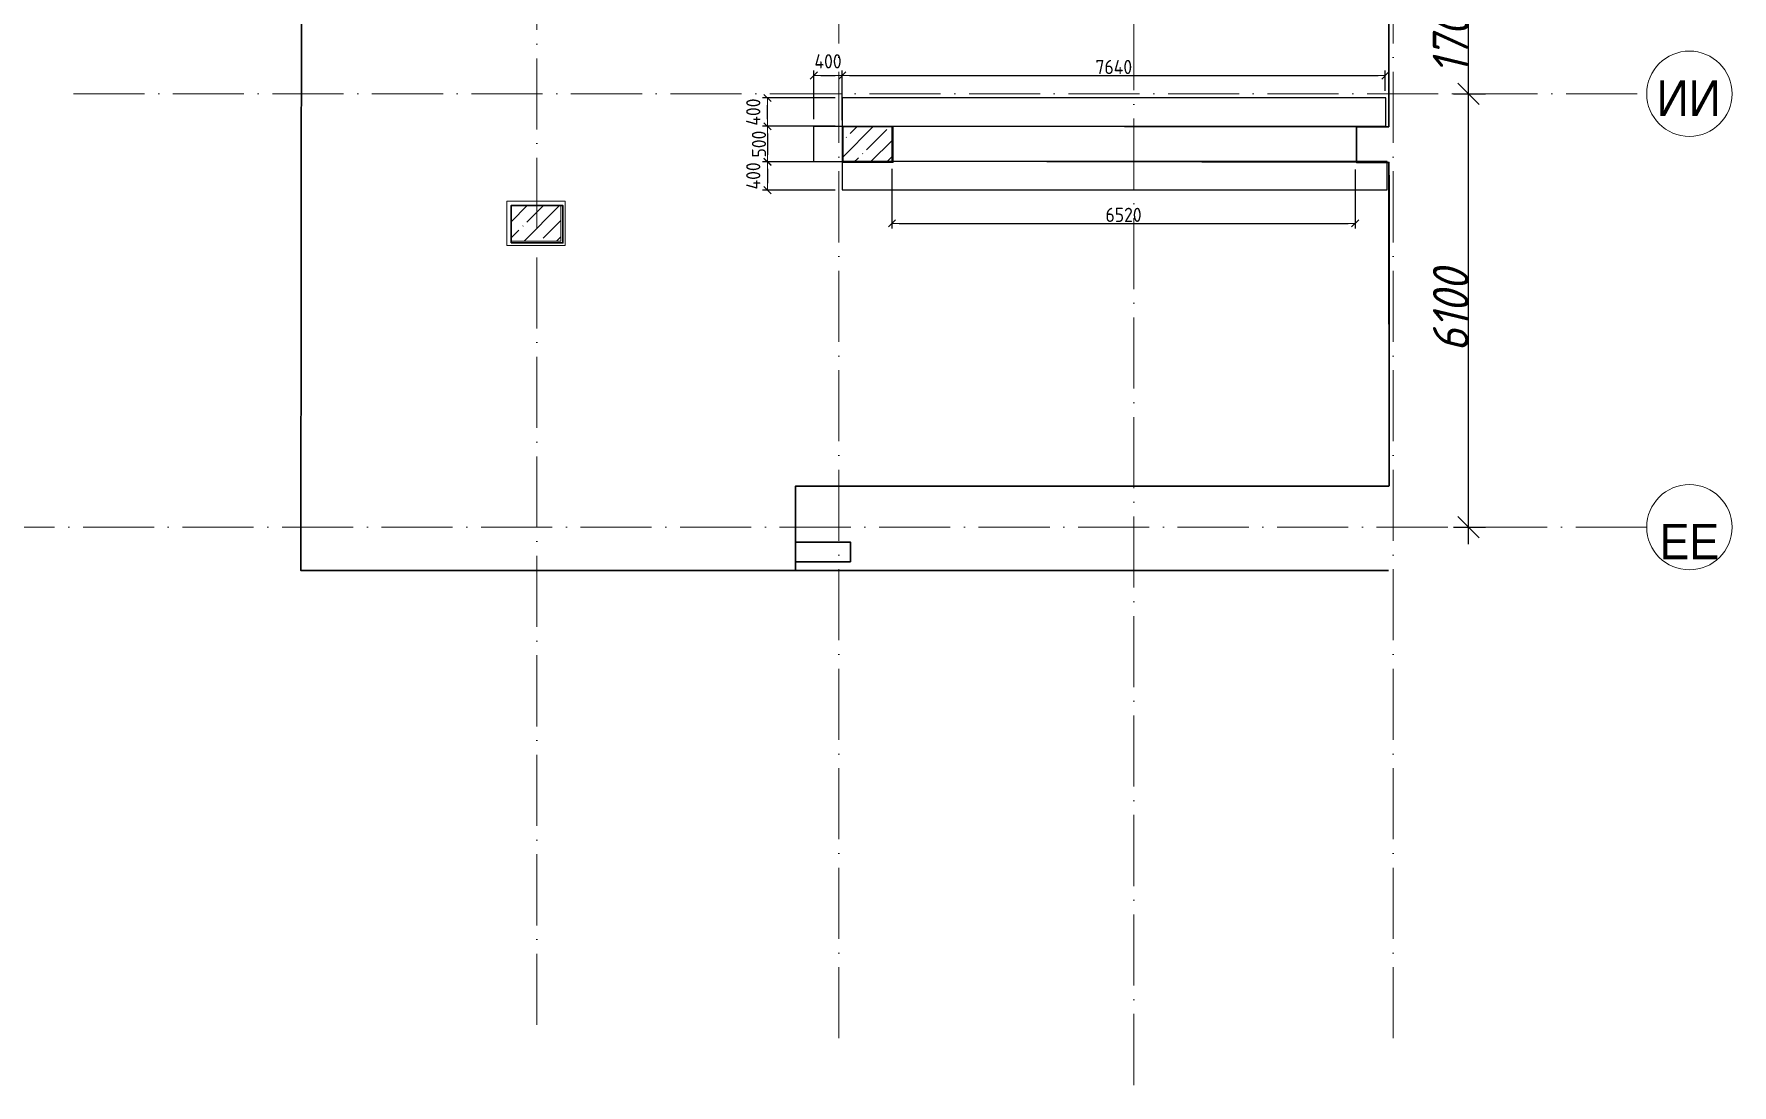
# Model space of a CAD drawing. Header units: millimetres. Extents: x -537608 to 253996, y -217170 to 186033.
# Drawn here: x 71791 to 95682, y 135478 to 150270 of the extents above; entities that cross this region are included whole.
import ezdxf

# ---------------------------------------------------------------- set-up
doc = ezdxf.new("R2010")
doc.units = ezdxf.units.MM
doc.linetypes.add('50_200_ШТРИХ_1Т_ш5_п1_п1_', pattern=[1400, 1000, -200, 0, -200])
for name, color, linetype, lineweight in [('A-ANNO-DIMS', 7, 'Continuous', 9), ('A-WALL', 7, 'Continuous', 5), ('S-COLS', 7, 'Continuous', 9), ('S-COLS-1', 7, 'Continuous', 5), ('Размеры', 7, 'Continuous', 15)]:
    doc.layers.add(name, color=color, linetype=linetype, lineweight=lineweight)
for name, color, linetype, lineweight, true_color in [('Оси-1', 7, 'Continuous', 20, 0xaaaaaa), ('Оси-2', 7, 'Continuous', 9, 0xaaaaaa), ('Оси-3', 7, '50_200_ШТРИХ_1Т_ш5_п1_п1_', 9, 0xaaaaaa)]:
    doc.layers.add(name, color=color, linetype=linetype, lineweight=lineweight, true_color=true_color)
doc.styles.add('Arial', font='arial.ttf', dxfattribs={"width": 0.9, "height": 500})
doc.styles.add('ISOCPEUR_I_1', font='isocpeui.ttf', dxfattribs={"width": 0.9, "height": 500})
doc.styles.add('СПДС', font='isocpeur.ttf', dxfattribs={"width": 0.9})
doc.dimstyles.new('ISO-2_5_0_9К_БОЛЬШОЙ', dxfattribs={"dimscale": 304.8, "dimtxt": 497.990588, "dimasz": 0.984252, "dimexe": 0.787402, "dimexo": 0, "dimgap": 0, "dimtad": 1, "dimdec": 0, "dimzin": 0, "dimdsep": 46, "dimtxsty": 'ISOCPEUR_I_1', "dimblk1": 'OBLIQUE', "dimblk2": 'OBLIQUE', "dimsah": 1, "dimcen": 0.09, "dimdle": 0.787402, "dimazin": 0, "dimtfac": 1, "dimtdec": 4, "dimtix": 1, "dimtmove": 0, "dimatfit": 3, "dimfxl": 1, "dimtvp": 1, "dimtolj": 1, "dimtzin": 0, "dimarcsym": 2})
doc.dimstyles.new('Размера А3', dxfattribs={"dimtxt": 200, "dimasz": 100, "dimexe": 70, "dimexo": 100, "dimgap": 20, "dimtad": 1, "dimdec": 0, "dimrnd": 10, "dimzin": 0, "dimdsep": 46, "dimtxsty": 'СПДС', "dimblk": 'ARROWHEAD_6', "dimcen": 1, "dimclrd": 256, "dimclre": 256, "dimclrt": 256, "dimazin": 0, "dimtfac": 1, "dimtdec": 0, "dimtmove": 2, "dimatfit": 3, "dimfxl": 1, "dimtolj": 1, "dimtzin": 0, "dimarcsym": 0})

# ---------------------------------------------------------------- blocks, each defined once
blk = doc.blocks.new('BSC_Колонна _Прямоугольная - 500х700-V252-АИ_План этажа_Стены_3')
at = {"layer": 'S-COLS-1'}
h = blk.add_hatch(dxfattribs=at)
h.set_pattern_fill('FP_180', color=256, style=0, pattern_type=2)
h.set_pattern_definition([(315, (-61381.04, 93900), (228.0985, 228.0985), []), (315, (-61381.04, 93671.9), (228.0985, 228.0985), [403.225, -80.645, 6.706, -73.939])])
h.paths.add_polyline_path([(-250, 350), (-250, -350), (250, -350), (250, 350), (152, 350)])
for p, q in [((250, 350), (-250, 350)), ((-250, 350), (-250, -350)), ((250, -350), (250, 350)), ((-250, -350), (250, -350))]:
    blk.add_line(p, q, dxfattribs=at)
blk = doc.blocks.new('Ось сетки - Круг_Ø6_00__ISO-2_5_0_9K_-17386508-АИ_План этажа_Стены_3')
at = {"layer": 'Оси-1'}
blk.add_circle((0, 0), 3, dxfattribs=at)
blk = doc.blocks.new('_Oblique')
at = {"color": 0, "linetype": 'ByBlock', "lineweight": -2}
blk.add_line((-0.5, -0.5), (0.5, 0.5), dxfattribs=at)
blk = doc.blocks.new('*D31')
at = {"layer": 'A-ANNO-DIMS', "color": 0, "lineweight": -2, "transparency": 16777216}
for p, q in [((45551, 89966), (45551, 96546)), ((45339, 96306), (45791, 96306)), ((45339, 90206), (45791, 90206))]:
    blk.add_line(p, q, dxfattribs=at)
at = {"layer": 'Defpoints', "color": 0, "transparency": 16777216}
for p in [(45339, 96306), (45551, 96306), (45339, 90206)]:
    blk.add_point(p, dxfattribs=at)
at = {"layer": 'A-ANNO-DIMS', "color": 0, "lineweight": -2, "transparency": 16777216, "xscale": 300, "yscale": 300, "zscale": 300}
for p, rotation in [((45551, 96306), 90), ((45551, 90206), 270)]:
    blk.add_blockref('_Oblique', p, dxfattribs=dict(at, rotation=rotation))
at = {"layer": 'A-ANNO-DIMS', "color": 0, "transparency": 16777216, "insert": (45301, 93256), "char_height": 500, "width": 1402.04, "attachment_point": 5, "rotation": 90, "style": 'ISOCPEUR_I_1'}
blk.add_mtext('\\A1;6100', dxfattribs=at)
blk = doc.blocks.new('*D32')
at = {"layer": 'A-ANNO-DIMS', "color": 0, "lineweight": -2, "transparency": 16777216}
for p, q in [((45551, 96066), (45551, 98246)), ((45339, 98006), (45791, 98006)), ((45339, 96306), (45791, 96306))]:
    blk.add_line(p, q, dxfattribs=at)
at = {"layer": 'Defpoints', "color": 0, "transparency": 16777216}
for p in [(45339, 98006), (45551, 98006), (45339, 96306)]:
    blk.add_point(p, dxfattribs=at)
at = {"layer": 'A-ANNO-DIMS', "color": 0, "lineweight": -2, "transparency": 16777216, "xscale": 300, "yscale": 300, "zscale": 300}
for p, rotation in [((45551, 98006), 90), ((45551, 96306), 270)]:
    blk.add_blockref('_Oblique', p, dxfattribs=dict(at, rotation=rotation))
at = {"layer": 'A-ANNO-DIMS', "color": 0, "transparency": 16777216, "insert": (45298, 97156), "char_height": 500, "width": 1402.04, "attachment_point": 5, "rotation": 90, "style": 'ISOCPEUR_I_1'}
blk.add_mtext('\\A1;1700', dxfattribs=at)
blk = doc.blocks.new('ARROWHEAD_6')
at = {"color": 0, "linetype": 'Continuous'}
for p, q in [((0, 0), (-1, 0)), ((-0.5, -0.5), (0.5, 0.5))]:
    blk.add_line(p, q, dxfattribs=at)
blk = doc.blocks.new('*D78')
at = {"layer": 'Defpoints', "color": 0, "transparency": 16777216}
for p in [(82111, 149369), (83163, 149369), (83163, 148971)]:
    blk.add_point(p, dxfattribs=at)
at = {"layer": 'Размеры', "lineweight": -2, "transparency": 16777216}
for p, q in [((83063, 149369), (82041, 149369)), ((82111, 149071), (82111, 149269)), ((83063, 148971), (82041, 148971))]:
    blk.add_line(p, q, dxfattribs=at)
at = {"layer": 'Размеры', "lineweight": -2, "transparency": 16777216, "xscale": 100, "yscale": 100, "zscale": 100}
for p, rotation in [((82111, 149369), 90), ((82111, 148971), 270)]:
    blk.add_blockref('ARROWHEAD_6', p, dxfattribs=dict(at, rotation=rotation))
at = {"layer": 'Размеры', "transparency": 16777216, "insert": (81911, 149170), "char_height": 200, "attachment_point": 5, "rotation": 90, "style": 'СПДС'}
blk.add_mtext('\\A1;400', dxfattribs=at)
blk = doc.blocks.new('*D79')
at = {"layer": 'Defpoints', "color": 0, "transparency": 16777216}
for p in [(83163, 149685), (82763, 148971), (83163, 148958)]:
    blk.add_point(p, dxfattribs=at)
at = {"layer": 'Размеры', "lineweight": -2, "transparency": 16777216}
for p, q in [((82763, 149071), (82763, 149755)), ((82863, 149685), (83063, 149685)), ((83163, 149058), (83163, 149755))]:
    blk.add_line(p, q, dxfattribs=at)
at = {"layer": 'Размеры', "lineweight": -2, "transparency": 16777216, "xscale": 100, "yscale": 100, "zscale": 100, "rotation": 180}
blk.add_blockref('ARROWHEAD_6', (82763, 149685), dxfattribs=at)
at = {"layer": 'Размеры', "lineweight": -2, "transparency": 16777216, "xscale": 100, "yscale": 100, "zscale": 100}
blk.add_blockref('ARROWHEAD_6', (83163, 149685), dxfattribs=at)
at = {"layer": 'Размеры', "transparency": 16777216, "insert": (82963, 149885), "char_height": 200, "attachment_point": 5, "style": 'СПДС'}
blk.add_mtext('\\A1;400', dxfattribs=at)
blk = doc.blocks.new('*D80')
at = {"layer": 'Defpoints', "color": 0, "transparency": 16777216}
for p in [(83163, 148472), (82111, 148072), (83163, 148072)]:
    blk.add_point(p, dxfattribs=at)
at = {"layer": 'Размеры', "lineweight": -2, "transparency": 16777216}
for p, q in [((83063, 148472), (82041, 148472)), ((82111, 148372), (82111, 148172)), ((83063, 148072), (82041, 148072))]:
    blk.add_line(p, q, dxfattribs=at)
at = {"layer": 'Размеры', "lineweight": -2, "transparency": 16777216, "xscale": 100, "yscale": 100, "zscale": 100}
for p, rotation in [((82111, 148472), 90), ((82111, 148072), 270)]:
    blk.add_blockref('ARROWHEAD_6', p, dxfattribs=dict(at, rotation=rotation))
at = {"layer": 'Размеры', "transparency": 16777216, "insert": (81911, 148272), "char_height": 200, "attachment_point": 5, "rotation": 90, "style": 'СПДС'}
blk.add_mtext('\\A1;400', dxfattribs=at)
blk = doc.blocks.new('*D81')
at = {"layer": 'Defpoints', "color": 0, "transparency": 16777216}
for p in [(82763, 148971), (82111, 148469), (82763, 148469)]:
    blk.add_point(p, dxfattribs=at)
at = {"layer": 'Размеры', "lineweight": -2, "transparency": 16777216}
for p, q in [((82663, 148971), (82041, 148971)), ((82111, 148871), (82111, 148569)), ((82663, 148469), (82041, 148469))]:
    blk.add_line(p, q, dxfattribs=at)
at = {"layer": 'Размеры', "lineweight": -2, "transparency": 16777216, "xscale": 100, "yscale": 100, "zscale": 100}
for p, rotation in [((82111, 148971), 90), ((82111, 148469), 270)]:
    blk.add_blockref('ARROWHEAD_6', p, dxfattribs=dict(at, rotation=rotation))
at = {"layer": 'Размеры', "transparency": 16777216, "insert": (81991, 148720), "char_height": 200, "attachment_point": 5, "rotation": 90, "style": 'СПДС'}
blk.add_mtext('\\A1;500', dxfattribs=at)
blk = doc.blocks.new('*D82')
at = {"layer": 'Defpoints', "color": 0, "transparency": 16777216}
for p in [(90804, 149685), (83163, 149369), (90804, 149369)]:
    blk.add_point(p, dxfattribs=at)
at = {"layer": 'Размеры', "lineweight": -2, "transparency": 16777216}
for p, q in [((83163, 149469), (83163, 149755)), ((83263, 149685), (90704, 149685)), ((90804, 149469), (90804, 149755))]:
    blk.add_line(p, q, dxfattribs=at)
at = {"layer": 'Размеры', "lineweight": -2, "transparency": 16777216, "xscale": 100, "yscale": 100, "zscale": 100, "rotation": 180}
blk.add_blockref('ARROWHEAD_6', (83163, 149685), dxfattribs=at)
at = {"layer": 'Размеры', "lineweight": -2, "transparency": 16777216, "xscale": 100, "yscale": 100, "zscale": 100}
blk.add_blockref('ARROWHEAD_6', (90804, 149685), dxfattribs=at)
at = {"layer": 'Размеры', "transparency": 16777216, "insert": (86984, 149805), "char_height": 200, "attachment_point": 5, "style": 'СПДС'}
blk.add_mtext('\\A1;7640', dxfattribs=at)
blk = doc.blocks.new('*D83')
at = {"layer": 'Defpoints', "color": 0, "transparency": 16777216}
for p in [(83863, 148472), (90380, 148460), (90380, 147604)]:
    blk.add_point(p, dxfattribs=at)
at = {"layer": 'Размеры', "lineweight": -2, "transparency": 16777216}
for p, q in [((83863, 148372), (83863, 147534)), ((90380, 148360), (90380, 147534)), ((83963, 147604), (90280, 147604))]:
    blk.add_line(p, q, dxfattribs=at)
at = {"layer": 'Размеры', "lineweight": -2, "transparency": 16777216, "xscale": 100, "yscale": 100, "zscale": 100, "rotation": 180}
blk.add_blockref('ARROWHEAD_6', (83863, 147604), dxfattribs=at)
at = {"layer": 'Размеры', "lineweight": -2, "transparency": 16777216, "xscale": 100, "yscale": 100, "zscale": 100}
blk.add_blockref('ARROWHEAD_6', (90380, 147604), dxfattribs=at)
at = {"layer": 'Размеры', "transparency": 16777216, "insert": (87121, 147724), "char_height": 200, "attachment_point": 5, "style": 'СПДС'}
blk.add_mtext('\\A1;6520', dxfattribs=at)
blk = doc.blocks.new('osi')
at = {"layer": 'Оси-3'}
for p, q in [((32440.8, 126205.7), (32440.8, 83013.9)), ((36690.8, 83013.9), (36690.8, 126205.7)), ((40840.8, 82355.8), (40840.8, 126205.7)), ((44490.8, 83013.9), (44490.8, 126205.7)), ((25922, 96305.8), (48058.7, 96305.8)), ((48058.7, 90205.8), (6276.8, 90205.8))]:
    blk.add_line(p, q, dxfattribs=at)
at = {"layer": 'Оси-1', "xscale": 199.9999999999999, "yscale": 199.9999999999999, "zscale": 199.9999999999999}
for p, rotation in [((48658.7, 96305.8), 269.9999999999995), ((48658.7, 90205.8), 89.9999999999998)]:
    blk.add_blockref('Ось сетки - Круг_Ø6_00__ISO-2_5_0_9K_-17386508-АИ_План этажа_Стены_3', p, dxfattribs=dict(at, rotation=rotation))
at = {"layer": 'Оси-2', "char_height": 500, "attachment_point": 5, "line_spacing_factor": 0.936439, "style": 'Arial'}
for s, insert, width in [('\\pxqc,t4.572,9.144,13.716,18.288,22.86,27.432,32.004,36.576,41.148,45.72,50.292,54.864,59.436,64.008,68.58,73.152,77.724,82.296,86.868,91.44,96.012,100.584,105.156,109.728,114.3,118.872,123.444,128.016,132.588,137.16,141.732,146.304;{ИИ}', (48648.2, 96244), 916.2), ('\\pxqc,t4.572,9.144,13.716,18.288,22.86,27.432,32.004,36.576,41.148,45.72,50.292,54.864,59.436,64.008,68.58,73.152,77.724,82.296,86.868,91.44,96.012,100.584,105.156,109.728,114.3,118.872,123.444,128.016,132.588,137.16,141.732,146.304;{ЕЕ}', (48657.6, 90002.9), 846)]:
    blk.add_mtext(s, dxfattribs=dict(at, insert=insert, width=width))
at = {"layer": 'A-ANNO-DIMS'}
for base, p1, p2, override, picture, middle in [((45551.2, 98005.8), (45339.1, 96305.8), (45339.1, 98005.8), {"dimpost": '<>', "dimfxl": 1700}, '*D32', (45298, 97155.8)), ((45551.2, 96305.8), (45339.1, 90205.8), (45339.1, 96305.8), {"dimpost": '<>', "dimfxl": 6100}, '*D31', (45301.2, 93255.8))]:
    dim = blk.add_linear_dim(base=base, p1=p1, p2=p2, angle=90, dimstyle='ISO-2_5_0_9К_БОЛЬШОЙ', override=override, dxfattribs=at)
    dim.commit()
    dim.dimension.update_dxf_attribs({"geometry": picture, "text_midpoint": middle})

msp = doc.modelspace()

# ---------------------------------------------------------------- hatches: boundary and pattern name
at = {"layer": 'S-COLS-1'}
h = msp.add_hatch(dxfattribs=at)
h.set_pattern_fill('FP_1', color=256, style=0, pattern_type=2)
h.set_pattern_definition([(45, (-10346.96, 87974.26), (-228.0985, 228.0985), []), (45, (-10118.86, 87974.26), (-228.0985, 228.0985), [403.225, -80.645, 6.706, -73.939])])
h.paths.add_polyline_path([(78503.0374, 147354.9537), (79203.0374, 147354.9537), (79203.0374, 147854.9537), (78503.0374, 147854.9537)])

# ---------------------------------------------------------------- linework, layer by layer
at = {"lineweight": 30}
for points in [[(90573.4435, 169428.9537), (90573.4435, 169183.9537), (90818.4435, 169183.9537), (90818.4435, 166913.0221), (90383.4435, 166913.0221), (90394.0501, 166394.2912), (90824.0501, 166394.2912), (90824.0501, 161063.0221), (90404.0501, 161063.0221), (90418.1922, 160549.0221), (90846.1922, 160549.0221), (90846.1922, 157713.0221), (90386.1922, 157713.0221), (90386.1922, 157213.0221), (90851.1922, 157213.0221), (90851.1922, 151983.0221), (90396.1922, 151983.0221), (90396.1922, 151494.0221), (90852.1922, 151494.0221), (90852.1922, 148963.0221), (90397.1922, 148963.0221), (90397.1922, 148463.0221), (90854.0501, 148463.0221), (90858.6207, 143904.0221)], [(75554.3902, 151428.3932), (75543.5274, 142720.0221), (90848.3295, 142720.0221)], [(90859.1922, 148284.0221), (90859.1922, 143904.0221)], [(90853.5797, 143904.0221), (90733.5797, 143904.0221), (90739.1922, 143904.0221), (82503.1922, 143904.0221), (82503.1922, 142842.0221), (83278.1922, 142842.0221), (83278.1922, 143120.0221), (82503.1922, 143120.0221), (82503.1922, 142720.0221), (78571.1922, 142720.0221)], [(90859.1922, 143334.0221), (90859.1922, 143334.0221), (90859.1922, 143334.0221)]]:
    msp.add_lwpolyline(points, dxfattribs=at)
at = {"color": 5}
for points in [[(83163.156, 148971.7662), (90810.0012, 148971.7662), (90810.0012, 149371.7662), (83163.156, 149371.7662)], [(83163.156, 148471.7662), (82763.156, 148471.7662), (82763.156, 148973.7408), (83163.156, 148973.7408)], [(83863.156, 148974.38), (90397.1922, 148963.0221), (90397.1922, 148463.0221), (83863.156, 148474.38)], [(83163.156, 148074.38), (90832.1434, 148074.38), (90832.1434, 148474.38), (83163.156, 148474.38)]]:
    msp.add_lwpolyline(points, close=True, dxfattribs=at)
at = {"lineweight": 30}
msp.add_lwpolyline([(78503.0374, 147329.9537), (79233.0374, 147329.9537), (79233.0374, 147854.9537), (78503.0374, 147854.9537)], close=True, dxfattribs=at)
at = {"layer": 'A-WALL'}
for p, q in [((78443.0374, 147914.9537), (78443.0374, 147294.9537)), ((79263.0374, 147914.9537), (78443.0374, 147914.9537)), ((79263.0374, 147294.9537), (79263.0374, 147914.9537)), ((78503.0374, 147354.9537), (78503.0374, 147854.9537)), ((78503.0374, 147854.9537), (79203.0374, 147854.9537)), ((79203.0374, 147854.9537), (79203.0374, 147354.9537)), ((78443.0374, 147294.9537), (79263.0374, 147294.9537)), ((79203.0374, 147354.9537), (78503.0374, 147354.9537))]:
    msp.add_line(p, q, dxfattribs=at)
at = {"layer": 'S-COLS-1'}
for p, q in [((79203.0374, 147854.9537), (78503.0374, 147854.9537)), ((78503.0374, 147854.9537), (78503.0374, 147354.9537)), ((79203.0374, 147354.9537), (79203.0374, 147854.9537)), ((78503.0374, 147354.9537), (79203.0374, 147354.9537))]:
    msp.add_line(p, q, dxfattribs=at)

# ---------------------------------------------------------------- block references
msp.add_blockref('osi', (46423.6239, 53122.5792))
at = {"layer": 'S-COLS', "color": 5, "rotation": 89.9999999999999}
msp.add_blockref('BSC_Колонна _Прямоугольная - 500х700-V252-АИ_План этажа_Стены_3', (83527.2048, 148710.4082), dxfattribs=at)

# ---------------------------------------------------------------- dimensions: what is measured, and where the dimension line sits
at = {"layer": 'Размеры'}
for base, p1, p2, picture, middle in [((83163.156, 149685.0491), (82763.156, 148971.1269), (83163.156, 148957.7943), '*D79', (82963.156, 149885.0491)), ((90804.3946, 149685.0491), (83163.156, 149369.1523), (90804.3946, 149369.1523), '*D82', (86983.7753, 149805.0491)), ((90379.6176, 147603.8115), (83863.156, 148471.7662), (90379.6176, 148460.4388), '*D83', (87121.3868, 147723.8115))]:
    dim = msp.add_linear_dim(base=base, p1=p1, p2=p2, dimstyle='Размера А3', dxfattribs=at)
    dim.commit()
    dim.dimension.update_dxf_attribs({"geometry": picture, "text_midpoint": middle})
for base, p1, p2, picture, middle in [((82110.5668, 149369.1523), (83163.156, 148971.1269), (83163.156, 149369.1523), '*D78', (81910.5668, 149170.1396)), ((82110.5668, 148469.1523), (82763.156, 148971.1269), (82763.156, 148469.1523), '*D81', (81990.5668, 148720.1396)), ((82110.5668, 148071.7662), (83163.156, 148471.7662), (83163.156, 148071.7662), '*D80', (81910.5668, 148271.7662))]:
    dim = msp.add_linear_dim(base=base, p1=p1, p2=p2, angle=90, dimstyle='Размера А3', dxfattribs=at)
    dim.commit()
    dim.dimension.update_dxf_attribs({"geometry": picture, "text_midpoint": middle})

doc.saveas('drawing.dxf')
